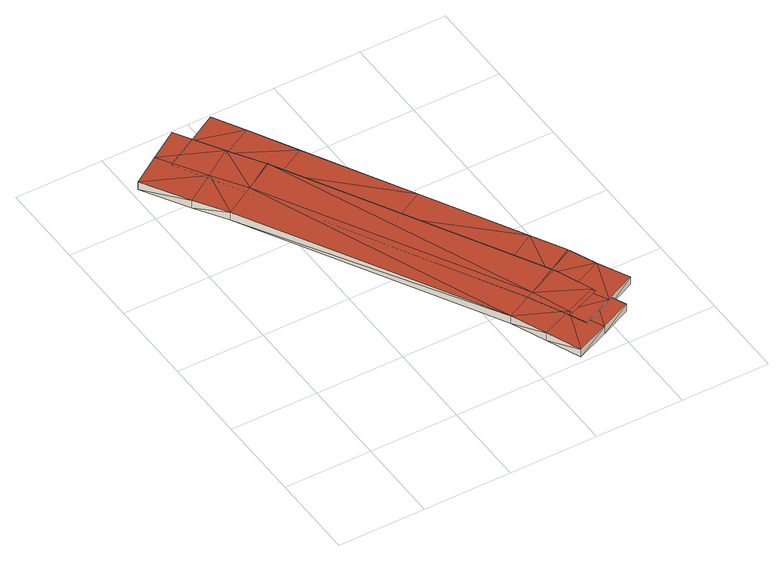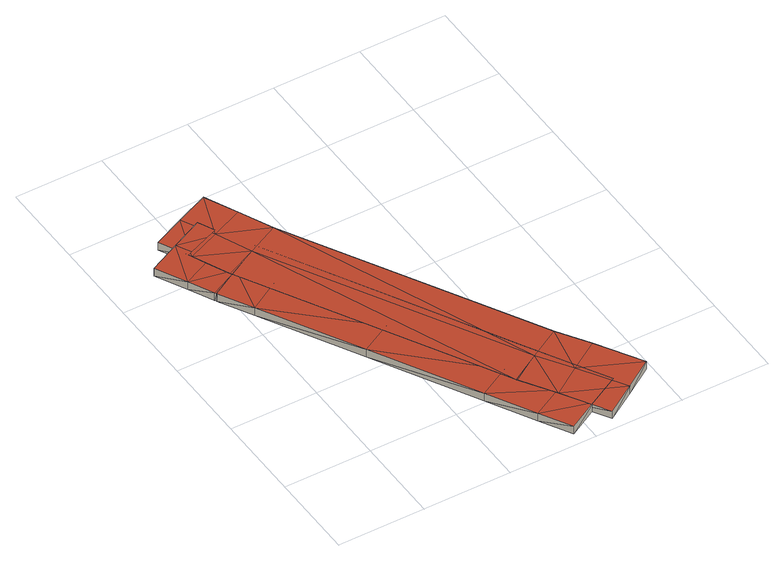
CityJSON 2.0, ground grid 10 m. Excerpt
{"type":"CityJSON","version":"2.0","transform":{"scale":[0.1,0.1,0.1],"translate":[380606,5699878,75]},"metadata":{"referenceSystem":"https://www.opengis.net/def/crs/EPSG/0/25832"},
"CityObjects":{
"building1":{"type":"Building","attributes":{"Geometrietyp2DReferenz":"2000","Gemeindeschluessel":"05911000","function":"53001_1800","roofType":"9999","measuredHeight":1},"geometry":[{"type":"Solid","lod":"2","boundaries":[[[[0,1,2]],[[1,3,2]],[[4,5,0]],[[5,1,0]],[[6,7,4]],[[7,5,4]],[[8,9,6]],[[9,7,6]],[[10,11,8]],[[11,9,8]],[[12,13,10]],[[13,11,10]],[[14,15,12]],[[15,13,12]],[[16,17,14]],[[17,15,14]],[[18,19,16]],[[19,17,16]],[[20,21,18]],[[21,19,18]],[[22,23,20]],[[23,21,20]],[[24,25,22]],[[25,23,22]],[[26,27,24]],[[27,25,24]],[[28,29,26]],[[29,27,26]],[[30,31,28]],[[31,29,28]],[[32,33,30]],[[33,31,30]],[[34,35,32]],[[35,33,32]],[[2,3,34]],[[3,35,34]],[[1,5,36]],[[1,36,3]],[[5,7,36]],[[36,7,37]],[[7,9,38]],[[7,38,37]],[[9,11,39]],[[9,39,38]],[[11,13,39]],[[39,13,15]],[[3,36,33]],[[3,33,35]],[[36,37,33]],[[33,37,31]],[[31,37,29]],[[37,38,25]],[[25,38,23]],[[37,25,27]],[[37,27,29]],[[38,39,19]],[[38,19,21]],[[38,21,23]],[[39,15,19]],[[19,15,17]],[[0,40,4]],[[0,2,40]],[[4,40,6]],[[40,41,6]],[[6,42,8]],[[6,41,42]],[[8,43,10]],[[8,42,43]],[[10,43,12]],[[43,14,12]],[[2,32,40]],[[2,34,32]],[[40,32,41]],[[32,30,41]],[[30,28,41]],[[41,24,42]],[[24,22,42]],[[41,26,24]],[[41,28,26]],[[42,18,43]],[[42,20,18]],[[42,22,20]],[[43,18,14]],[[18,16,14]]]],"semantics":{"surfaces":[{"type":"WallSurface"},{"type":"GroundSurface"},{"type":"RoofSurface"}],"values":[[0,0,0,0,0,0,0,0,0,0,0,0,0,0,0,0,0,0,0,0,0,0,0,0,0,0,0,0,0,0,0,0,0,0,0,0,1,1,1,1,1,1,1,1,1,1,1,1,1,1,1,1,1,1,1,1,1,1,1,1,2,2,2,2,2,2,2,2,2,2,2,2,2,2,2,2,2,2,2,2,2,2,2,2]]}}]},
"building2":{"type":"Building","attributes":{"Geometrietyp2DReferenz":"2000","Gemeindeschluessel":"05911000","function":"53001_1800","roofType":"9999","measuredHeight":1},"geometry":[{"type":"Solid","lod":"2","boundaries":[[[[44,45,46]],[[47,48,49]],[[48,44,49]],[[50,51,47]],[[51,48,47]],[[52,53,50]],[[53,51,50]],[[54,55,52]],[[55,53,52]],[[56,57,54]],[[57,55,54]],[[58,59,56]],[[59,57,56]],[[60,61,58]],[[61,59,58]],[[62,63,60]],[[63,61,60]],[[64,65,62]],[[65,63,62]],[[66,67,64]],[[67,65,64]],[[68,69,66]],[[69,67,66]],[[70,71,68]],[[71,69,68]],[[72,73,70]],[[73,71,70]],[[74,75,72]],[[75,73,72]],[[76,77,74]],[[77,75,74]],[[78,79,76]],[[79,77,76]],[[80,81,78]],[[81,79,78]],[[82,83,80]],[[83,81,80]],[[46,45,82]],[[45,83,82]],[[49,44,46]],[[84,73,77]],[[77,73,75]],[[85,84,79]],[[79,84,77]],[[86,85,81]],[[81,85,79]],[[87,86,83]],[[83,86,81]],[[88,87,83]],[[88,83,45]],[[88,45,44]],[[89,88,51]],[[51,88,48]],[[48,88,44]],[[55,89,51]],[[55,51,53]],[[69,71,84]],[[84,71,73]],[[67,69,84]],[[67,84,85]],[[65,67,86]],[[86,67,85]],[[65,86,63]],[[63,86,87]],[[63,87,61]],[[61,87,88]],[[59,61,89]],[[89,61,88]],[[57,59,55]],[[55,59,89]],[[90,76,72]],[[76,74,72]],[[91,78,90]],[[78,76,90]],[[92,80,91]],[[80,78,91]],[[93,82,92]],[[82,80,92]],[[94,82,93]],[[94,46,82]],[[94,49,46]],[[95,50,94]],[[50,47,94]],[[47,49,94]],[[54,50,95]],[[54,52,50]],[[68,90,70]],[[90,72,70]],[[66,90,68]],[[66,91,90]],[[64,92,66]],[[92,91,66]],[[64,62,92]],[[62,93,92]],[[62,60,93]],[[60,94,93]],[[58,95,60]],[[95,94,60]],[[56,54,58]],[[54,95,58]]]],"semantics":{"surfaces":[{"type":"WallSurface"},{"type":"GroundSurface"},{"type":"RoofSurface"}],"values":[[0,0,0,0,0,0,0,0,0,0,0,0,0,0,0,0,0,0,0,0,0,0,0,0,0,0,0,0,0,0,0,0,0,0,0,0,0,0,0,0,1,1,1,1,1,1,1,1,1,1,1,1,1,1,1,1,1,1,1,1,1,1,1,1,1,1,1,1,1,1,2,2,2,2,2,2,2,2,2,2,2,2,2,2,2,2,2,2,2,2,2,2,2,2,2,2,2,2,2,2]]}}]}
},
"vertices":[
[249,7,14],[249,7,4],[286,23,14],[286,23,4],[232,44,15],[232,44,5],[215,83,16],[215,83,6],[61,358,16],[61,358,6],[38,393,16],[38,393,6],[7,444,16],[7,444,6],[40,466,16],[40,466,6],[74,488,16],[74,488,6],[105,437,16],[105,437,6],[129,400,16],[129,400,6],[130,399,16],[130,399,6],[130,398,16],[130,398,6],[285,120,16],[285,120,6],[286,119,16],[286,119,6],[287,117,16],[287,117,6],[305,75,15],[305,75,5],[322,39,14],[322,39,4],[268,60,5],[251,101,6],[96,378,6],[72,415,6],[268,60,15],[251,101,16],[96,378,16],[72,415,16],
[314,135,6],[314,136,6],[314,136,16],[315,133,16],[315,133,6],[314,135,16],[328,105,15],[328,105,5],[346,70,15],[346,70,5],[310,53,15],[310,53,5],[274,36,15],[274,36,5],[261,63,15],[261,63,5],[243,98,16],[243,98,6],[223,134,16],[223,134,6],[162,244,16],[162,244,6],[98,360,16],[98,360,6],[68,413,16],[68,413,6],[48,448,16],[48,448,6],[83,467,16],[83,467,6],[118,487,16],[118,487,6],[138,452,16],[138,452,6],[167,399,16],[167,399,6],[232,283,16],[232,283,6],[293,173,16],[293,173,6],[103,433,6],[132,380,6],[197,264,6],[258,153,6],[279,116,6],[292,88,5],[103,433,16],[132,380,16],[197,264,16],[258,153,16],[279,116,16],[292,88,15]
]}
